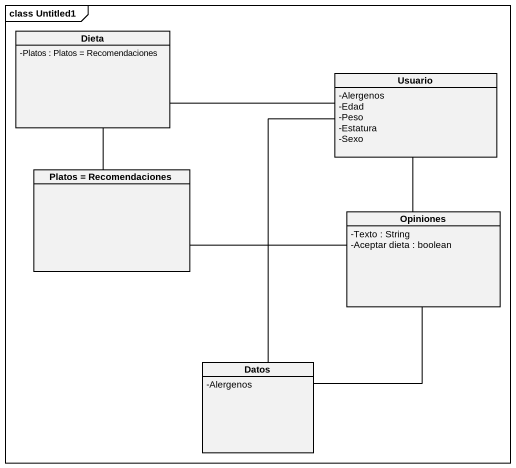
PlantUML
@startuml
mainframe class Untitled1
hide circle
hide empty members
skinparam classAttributeIconSize 0
class Dieta {
  -Platos : Platos = Recomendaciones
}
class Usuario {
  -Alergenos
  -Edad
  -Peso
  -Estatura
  -Sexo
}
class "Platos = Recomendaciones" as Platos_Recomendaciones
class Opiniones {
  -Texto : String
  -Aceptar dieta : boolean
}
class Datos {
  -Alergenos
}
Dieta -right- Usuario
Dieta -- Platos_Recomendaciones
Usuario -- Opiniones
Usuario -- Datos
Opiniones -left- Platos_Recomendaciones
Opiniones -- Datos
@enduml
